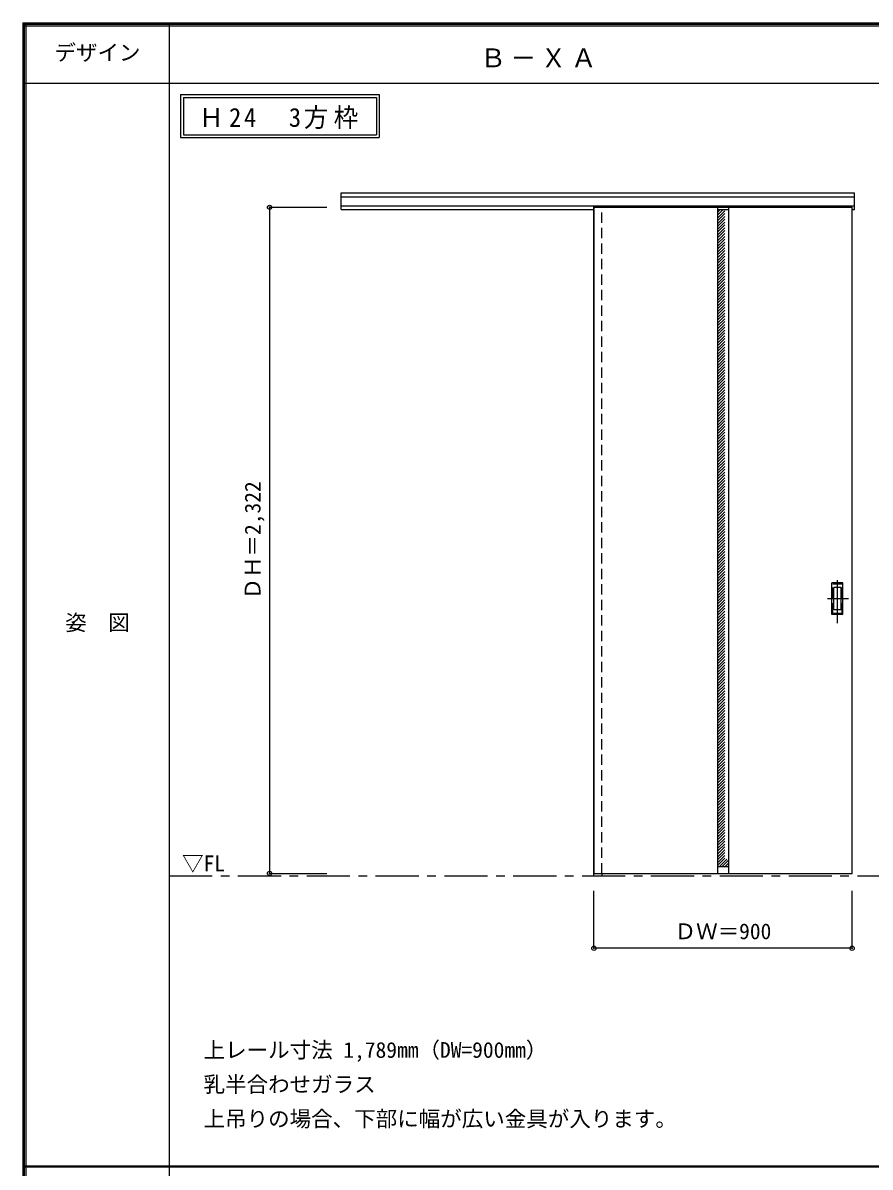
# Model space of a CAD drawing. Units: millimetres, scale not verified. Extents: x -6000 to 5700, y -4307 to 4260.
# Drawn here: x -6000 to -3046, y 186 to 4175 of the extents above; entities that cross this region are included whole.
import ezdxf
from ezdxf.enums import TextEntityAlignment as Align

# ---------------------------------------------------------------- set-up
doc = ezdxf.new("R2010")
doc.units = ezdxf.units.MM
doc.header["$LTSCALE"] = 30
doc.header["$PDMODE"] = 32
doc.header["$PDSIZE"] = 15
doc.linetypes.add('CHAIN1', pattern=[8, 5, -1, 1, -1])
doc.linetypes.add('DASHED1', pattern=[1.8, 1.2, -0.6])
for name, color, linetype in [('0-0_補助線', 7, 'CHAIN1'), ('0-2_扉', 3, 'Continuous'), ('0-3_仕上げ', 7, 'Continuous'), ('0-4_枠', 3, 'Continuous'), ('0-6_引手', 7, 'Continuous'), ('0-A_文字', 7, 'Continuous'), ('0-B_寸法', 7, 'Continuous'), ('0-C_ハッチ', 4, 'DASHED1'), ('F-1_枠', 6, 'Continuous'), ('F-A_文字', 7, 'Continuous')]:
    doc.layers.add(name, color=color, linetype=linetype)
doc.styles.add('ＭＳ ゴシック', font='')
doc.styles.get('ＭＳ ゴシック').set_extended_font_data('MS Gothic')

msp = doc.modelspace()

# ---------------------------------------------------------------- linework, layer by layer
at = {"layer": '0-0_補助線'}
msp.add_line((-5490, 1201), (1678, 1201), dxfattribs=at)
at = {"layer": '0-2_扉', "color": 4, "linetype": 'DASHED1'}
msp.add_line((-4009, 3532), (-4009, 3528), dxfattribs=at)
at = {"layer": '0-2_扉'}
msp.add_line((-4009, 3532), (-3109, 3532), dxfattribs=at)
msp.add_lwpolyline([(-4009, 3532), (-4009, 1210), (-3109, 1210), (-3109, 3532)], dxfattribs=at)
at = {"layer": '0-3_仕上げ', "color": 3}
for p, q in [((-3578, 3532), (-3578, 1210)), ((-3540, 3532), (-3540, 1210))]:
    msp.add_line(p, q, dxfattribs=at)
at = {"layer": '0-3_仕上げ'}
for p, q in [((-3578, 3524), (-3540, 3524)), ((-3578, 1234), (-3540, 1234))]:
    msp.add_line(p, q, dxfattribs=at)
at = {"layer": '0-4_枠'}
for p, q in [((-4890, 3582), (-3101, 3582)), ((-4890, 3525), (-4890, 3582)), ((-4890, 3569), (-3101, 3569)), ((-4890, 3537), (-3101, 3537)), ((-4890, 3525), (-4009, 3525)), ((-4010, 3537), (-4010, 1201)), ((-3982, 3532), (-3982, 3537)), ((-4010, 1201), (-3982, 1201)), ((-3982, 1210), (-3982, 1201))]:
    msp.add_line(p, q, dxfattribs=at)
at = {"layer": '0-4_枠', "color": 4, "linetype": 'DASHED1'}
msp.add_line((-3982, 1210), (-3982, 3532), dxfattribs=at)
at = {"layer": '0-4_枠'}
msp.add_lwpolyline([(-3109, 3525), (-3101, 3525), (-3101, 3582)], dxfattribs=at)
at = {"layer": '0-6_引手', "linetype": 'CHAIN1'}
for p, q in [((-3160, 2082.27), (-3160, 2253.12)), ((-3121.93, 2167.5), (-3194.44, 2167.5))]:
    msp.add_line(p, q, dxfattribs=at)
at = {"layer": '0-6_引手'}
for p, q in [((-3141, 2222.5), (-3179, 2222.5)), ((-3179, 2112.5), (-3179, 2222.5)), ((-3147.5, 2206.5), (-3172.5, 2206.5)), ((-3172.5, 2128.5), (-3172.5, 2206.5)), ((-3147.5, 2128.5), (-3147.5, 2206.5)), ((-3141, 2112.5), (-3141, 2222.5)), ((-3147.5, 2128.5), (-3172.5, 2128.5)), ((-3141, 2112.5), (-3179, 2112.5))]:
    msp.add_line(p, q, dxfattribs=at)
at = {"layer": '0-6_引手', "linetype": 'DASHED1'}
for p, q in [((-3176, 2116.5), (-3176, 2218.5)), ((-3144, 2116.5), (-3176, 2116.5))]:
    msp.add_line(p, q, dxfattribs=at)
msp.add_lwpolyline([(-3144, 2116.5), (-3144, 2218.5), (-3176, 2218.5)], dxfattribs=at)
at = {"layer": '0-A_文字'}
for p, q in [((-5450, 3925), (-5450, 3775)), ((-5440, 3915), (-4767.38, 3915)), ((-5440, 3915), (-5440, 3785)), ((-4767.38, 3915), (-4767.38, 3785)), ((-5450, 3775), (-4757.38, 3775)), ((-5440, 3785), (-4767.38, 3785))]:
    msp.add_line(p, q, dxfattribs=at)
msp.add_lwpolyline([(-5450, 3925), (-4757.38, 3925), (-4757.38, 3775)], dxfattribs=at)
at = {"layer": '0-B_寸法', "color": 4}
for p, q in [((-5140, 3532), (-4940, 3532)), ((-4009, 949), (-4009, 1149)), ((-3109, 949), (-3109, 1149)), ((-3109, 949), (-4009, 949))]:
    msp.add_line(p, q, dxfattribs=at)
msp.add_lwpolyline([(-5140, 3532), (-5140, 1210), (-4940, 1210)], dxfattribs=at)
at = {"layer": '0-B_寸法'}
for p in [(-5140, 3532), (-5140, 1210), (-4009, 949), (-3109, 949)]:
    msp.add_point(p, dxfattribs=at)
at = {"layer": '0-C_ハッチ'}
for p, q in [((-3578, 3514.3), (-3568.3, 3524)), ((-3578, 3494.5), (-3548.5, 3524)), ((-3578, 3504.4), (-3558.4, 3524)), ((-3578, 3484.6), (-3540, 3522.6)), ((-3578, 3474.7), (-3540, 3512.7)), ((-3578, 3464.8), (-3540, 3502.8)), ((-3578, 3454.9), (-3540, 3492.9)), ((-3578, 3445), (-3540, 3483)), ((-3578, 3435.1), (-3540, 3473.1)), ((-3578, 3425.2), (-3540, 3463.2)), ((-3578, 3415.3), (-3540, 3453.3)), ((-3578, 3405.41), (-3540, 3443.41)), ((-3578, 3395.51), (-3540, 3433.51)), ((-3578, 3385.61), (-3540, 3423.61)), ((-3578, 3375.71), (-3540, 3413.71)), ((-3578, 3365.81), (-3540, 3403.81)), ((-3578, 3355.91), (-3540, 3393.91)), ((-3578, 3346.01), (-3540, 3384.01)), ((-3578, 3336.11), (-3540, 3374.11)), ((-3578, 3326.21), (-3540, 3364.21)), ((-3578, 3316.31), (-3540, 3354.31)), ((-3578, 3306.41), (-3540, 3344.41)), ((-3578, 3296.51), (-3540, 3334.51)), ((-3578, 3286.61), (-3540, 3324.61)), ((-3578, 3276.71), (-3540, 3314.71)), ((-3578, 3266.81), (-3540, 3304.81)), ((-3578, 3256.91), (-3540, 3294.91)), ((-3578, 3247.01), (-3540, 3285.01)), ((-3578, 3237.11), (-3540, 3275.11)), ((-3578, 3227.21), (-3540, 3265.21)), ((-3578, 3217.31), (-3540, 3255.31)), ((-3578, 3207.42), (-3540, 3245.42)), ((-3578, 3197.52), (-3540, 3235.52)), ((-3578, 3187.62), (-3540, 3225.62)), ((-3578, 3177.72), (-3540, 3215.72)), ((-3578, 3167.82), (-3540, 3205.82)), ((-3578, 3157.92), (-3540, 3195.92)), ((-3578, 3148.02), (-3540, 3186.02)), ((-3578, 3138.12), (-3540, 3176.12)), ((-3578, 3128.22), (-3540, 3166.22)), ((-3578, 3118.32), (-3540, 3156.32)), ((-3578, 3108.42), (-3540, 3146.42)), ((-3578, 3098.52), (-3540, 3136.52)), ((-3578, 3088.62), (-3540, 3126.62)), ((-3578, 3078.72), (-3540, 3116.72)), ((-3578, 3068.82), (-3540, 3106.82)), ((-3578, 3058.92), (-3540, 3096.92)), ((-3578, 3049.02), (-3540, 3087.02)), ((-3578, 3039.12), (-3540, 3077.12)), ((-3578, 3029.22), (-3540, 3067.22)), ((-3578, 3019.32), (-3540, 3057.32)), ((-3578, 3009.43), (-3540, 3047.43)), ((-3578, 2999.53), (-3540, 3037.53)), ((-3578, 2989.63), (-3540, 3027.63)), ((-3578, 2979.73), (-3540, 3017.73)), ((-3578, 2969.83), (-3540, 3007.83)), ((-3578, 2959.93), (-3540, 2997.93)), ((-3578, 2950.03), (-3540, 2988.03)), ((-3578, 2940.13), (-3540, 2978.13)), ((-3578, 2930.23), (-3540, 2968.23)), ((-3578, 2920.33), (-3540, 2958.33)), ((-3578, 2910.43), (-3540, 2948.43)), ((-3578, 2900.53), (-3540, 2938.53)), ((-3578, 2890.63), (-3540, 2928.63)), ((-3578, 2880.73), (-3540, 2918.73)), ((-3578, 2870.83), (-3540, 2908.83)), ((-3578, 2860.93), (-3540, 2898.93)), ((-3578, 2851.03), (-3540, 2889.03)), ((-3578, 2841.13), (-3540, 2879.13)), ((-3578, 2831.23), (-3540, 2869.23)), ((-3578, 2821.33), (-3540, 2859.33)), ((-3578, 2811.44), (-3540, 2849.44)), ((-3578, 2801.54), (-3540, 2839.54)), ((-3578, 2791.64), (-3540, 2829.64)), ((-3578, 2781.74), (-3540, 2819.74)), ((-3578, 2771.84), (-3540, 2809.84)), ((-3578, 2761.94), (-3540, 2799.94)), ((-3578, 2752.04), (-3540, 2790.04)), ((-3578, 2742.14), (-3540, 2780.14)), ((-3578, 2732.24), (-3540, 2770.24)), ((-3578, 2722.34), (-3540, 2760.34)), ((-3578, 2712.44), (-3540, 2750.44)), ((-3578, 2702.54), (-3540, 2740.54)), ((-3578, 2692.64), (-3540, 2730.64)), ((-3578, 2682.74), (-3540, 2720.74)), ((-3578, 2672.84), (-3540, 2710.84)), ((-3578, 2662.94), (-3540, 2700.94)), ((-3578, 2653.04), (-3540, 2691.04)), ((-3578, 2643.14), (-3540, 2681.14)), ((-3578, 2633.24), (-3540, 2671.24)), ((-3578, 2623.34), (-3540, 2661.34)), ((-3578, 2613.45), (-3540, 2651.45)), ((-3578, 2603.55), (-3540, 2641.55)), ((-3578, 2593.65), (-3540, 2631.65)), ((-3578, 2583.75), (-3540, 2621.75)), ((-3578, 2573.85), (-3540, 2611.85)), ((-3578, 2563.95), (-3540, 2601.95)), ((-3578, 2554.05), (-3540, 2592.05)), ((-3578, 2544.15), (-3540, 2582.15)), ((-3578, 2534.25), (-3540, 2572.25)), ((-3578, 2524.35), (-3540, 2562.35)), ((-3578, 2514.45), (-3540, 2552.45)), ((-3578, 2504.55), (-3540, 2542.55)), ((-3578, 2494.65), (-3540, 2532.65)), ((-3578, 2484.75), (-3540, 2522.75)), ((-3578, 2474.85), (-3540, 2512.85)), ((-3578, 2464.95), (-3540, 2502.95)), ((-3578, 2455.05), (-3540, 2493.05)), ((-3578, 2445.15), (-3540, 2483.15)), ((-3578, 2435.25), (-3540, 2473.25)), ((-3578, 2425.36), (-3540, 2463.36)), ((-3578, 2415.46), (-3540, 2453.46)), ((-3578, 2405.56), (-3540, 2443.56)), ((-3578, 2395.66), (-3540, 2433.66)), ((-3578, 2385.76), (-3540, 2423.76)), ((-3578, 2375.86), (-3540, 2413.86)), ((-3578, 2365.96), (-3540, 2403.96)), ((-3578, 2356.06), (-3540, 2394.06)), ((-3578, 2346.16), (-3540, 2384.16)), ((-3578, 2336.26), (-3540, 2374.26)), ((-3578, 2326.36), (-3540, 2364.36)), ((-3578, 2316.46), (-3540, 2354.46)), ((-3578, 2306.56), (-3540, 2344.56)), ((-3578, 2296.66), (-3540, 2334.66)), ((-3578, 2286.76), (-3540, 2324.76)), ((-3578, 2276.86), (-3540, 2314.86)), ((-3578, 2266.96), (-3540, 2304.96)), ((-3578, 2257.06), (-3540, 2295.06)), ((-3578, 2247.16), (-3540, 2285.16)), ((-3578, 2237.26), (-3540, 2275.26)), ((-3578, 2227.37), (-3540, 2265.37)), ((-3578, 2217.47), (-3540, 2255.47)), ((-3578, 2207.57), (-3540, 2245.57)), ((-3578, 2197.67), (-3540, 2235.67)), ((-3578, 2187.77), (-3540, 2225.77)), ((-3578, 2177.87), (-3540, 2215.87)), ((-3578, 2167.97), (-3540, 2205.97)), ((-3578, 2158.07), (-3540, 2196.07)), ((-3578, 2148.17), (-3540, 2186.17)), ((-3578, 2138.27), (-3540, 2176.27)), ((-3578, 2128.37), (-3540, 2166.37)), ((-3578, 2118.47), (-3540, 2156.47)), ((-3578, 2108.57), (-3540, 2146.57)), ((-3578, 2098.67), (-3540, 2136.67)), ((-3578, 2088.77), (-3540, 2126.77)), ((-3578, 2078.87), (-3540, 2116.87)), ((-3578, 2068.97), (-3540, 2106.97)), ((-3578, 2059.07), (-3540, 2097.07)), ((-3578, 2049.17), (-3540, 2087.17)), ((-3578, 2039.27), (-3540, 2077.27)), ((-3578, 2029.38), (-3540, 2067.38)), ((-3578, 2019.48), (-3540, 2057.48)), ((-3578, 2009.58), (-3540, 2047.58)), ((-3578, 1999.68), (-3540, 2037.68)), ((-3578, 1989.78), (-3540, 2027.78)), ((-3578, 1979.88), (-3540, 2017.88)), ((-3578, 1969.98), (-3540, 2007.98)), ((-3578, 1960.08), (-3540, 1998.08)), ((-3578, 1950.18), (-3540, 1988.18)), ((-3578, 1940.28), (-3540, 1978.28)), ((-3578, 1930.38), (-3540, 1968.38)), ((-3578, 1920.48), (-3540, 1958.48)), ((-3578, 1910.58), (-3540, 1948.58)), ((-3578, 1900.68), (-3540, 1938.68)), ((-3578, 1890.78), (-3540, 1928.78)), ((-3578, 1880.88), (-3540, 1918.88)), ((-3578, 1870.98), (-3540, 1908.98)), ((-3578, 1861.08), (-3540, 1899.08)), ((-3578, 1851.18), (-3540, 1889.18)), ((-3578, 1841.28), (-3540, 1879.28)), ((-3578, 1831.39), (-3540, 1869.39)), ((-3578, 1821.49), (-3540, 1859.49)), ((-3578, 1811.59), (-3540, 1849.59)), ((-3578, 1801.69), (-3540, 1839.69)), ((-3578, 1791.79), (-3540, 1829.79)), ((-3578, 1781.89), (-3540, 1819.89)), ((-3578, 1771.99), (-3540, 1809.99)), ((-3578, 1762.09), (-3540, 1800.09)), ((-3578, 1752.19), (-3540, 1790.19)), ((-3578, 1742.29), (-3540, 1780.29)), ((-3578, 1732.39), (-3540, 1770.39)), ((-3578, 1722.49), (-3540, 1760.49)), ((-3578, 1712.59), (-3540, 1750.59)), ((-3578, 1702.69), (-3540, 1740.69)), ((-3578, 1692.79), (-3540, 1730.79)), ((-3578, 1682.89), (-3540, 1720.89)), ((-3578, 1672.99), (-3540, 1710.99)), ((-3578, 1663.09), (-3540, 1701.09)), ((-3578, 1653.19), (-3540, 1691.19)), ((-3578, 1643.29), (-3540, 1681.29)), ((-3578, 1633.4), (-3540, 1671.4)), ((-3578, 1623.5), (-3540, 1661.5)), ((-3578, 1613.6), (-3540, 1651.6)), ((-3578, 1603.7), (-3540, 1641.7)), ((-3578, 1593.8), (-3540, 1631.8)), ((-3578, 1583.9), (-3540, 1621.9)), ((-3578, 1574), (-3540, 1612)), ((-3578, 1564.1), (-3540, 1602.1)), ((-3578, 1554.2), (-3540, 1592.2)), ((-3578, 1544.3), (-3540, 1582.3)), ((-3578, 1534.4), (-3540, 1572.4)), ((-3578, 1524.5), (-3540, 1562.5)), ((-3578, 1514.6), (-3540, 1552.6)), ((-3578, 1504.7), (-3540, 1542.7)), ((-3578, 1494.8), (-3540, 1532.8)), ((-3578, 1484.9), (-3540, 1522.9)), ((-3578, 1475), (-3540, 1513)), ((-3578, 1465.1), (-3540, 1503.1)), ((-3578, 1455.2), (-3540, 1493.2)), ((-3578, 1445.31), (-3540, 1483.31)), ((-3578, 1435.41), (-3540, 1473.41)), ((-3578, 1425.51), (-3540, 1463.51)), ((-3578, 1415.61), (-3540, 1453.61)), ((-3578, 1405.71), (-3540, 1443.71)), ((-3578, 1395.81), (-3540, 1433.81)), ((-3578, 1385.91), (-3540, 1423.91)), ((-3578, 1376.01), (-3540, 1414.01)), ((-3578, 1366.11), (-3540, 1404.11)), ((-3578, 1356.21), (-3540, 1394.21)), ((-3578, 1346.31), (-3540, 1384.31)), ((-3578, 1336.41), (-3540, 1374.41)), ((-3578, 1326.51), (-3540, 1364.51)), ((-3578, 1316.61), (-3540, 1354.61)), ((-3578, 1306.71), (-3540, 1344.71)), ((-3578, 1296.81), (-3540, 1334.81)), ((-3578, 1286.91), (-3540, 1324.91)), ((-3578, 1277.01), (-3540, 1315.01)), ((-3578, 1267.11), (-3540, 1305.11)), ((-3578, 1257.21), (-3540, 1295.21)), ((-3578, 1247.32), (-3540, 1285.32)), ((-3578, 1237.42), (-3540, 1275.42)), ((-3571.52, 1234), (-3540, 1265.52)), ((-3561.62, 1234), (-3540, 1255.62)), ((-3551.72, 1234), (-3540, 1245.72)), ((-3541.82, 1234), (-3540, 1235.82))]:
    msp.add_line(p, q, dxfattribs=at)
at = {"layer": 'F-1_枠'}
for p, q in [((-6000, 4175), (5700, 4175)), ((-6000, 4175), (-6000, -4205)), ((-6000, 4170), (5700, 4170)), ((-6000, 4165), (5700, 4165)), ((-5995, 4175), (-5995, -4205)), ((-5990, 4175), (-5990, -4205)), ((-5490, 4175), (-5490, -3790)), ((-6000, 3965), (5700, 3965)), ((-6000, 190.5), (5700, 190.5)), ((-6000, 187.5), (5700, 187.5))]:
    msp.add_line(p, q, dxfattribs=at)

# ---------------------------------------------------------------- texts
at = {"layer": '0-A_文字', "style": 'ＭＳ ゴシック'}
for s, p in [('▽FL', (-5445, 1201)), ('上レール寸法 1,789mm（DW=900mm）', (-5370, 550.5)), ('乳半合わせガラス', (-5370, 430.5)), ('上吊りの場合、下部に幅が広い金具が入ります。', (-5370, 310.5))]:
    msp.add_text(s, height=54.99, dxfattribs=at).set_placement(p, align=Align.BOTTOM_LEFT)
at = {"layer": '0-A_文字', "char_height": 65.98, "attachment_point": 7, "style": 'ＭＳ ゴシック'}
for s, insert in [('\\T1.17;Ｂ－ＸＡ', (-4405.5, 4020)), ('\\T1.22;\\W0.95;Ｈ24\u30003方枠', (-5385.34, 3805))]:
    msp.add_mtext(s, dxfattribs=dict(at, insert=insert))
at = {"layer": '0-B_寸法', "style": 'ＭＳ ゴシック'}
msp.add_text('ＤＨ＝2,322', height=54.99, rotation=90, dxfattribs=at).set_placement((-5155, 2164.75), align=Align.BOTTOM_LEFT)
msp.add_text('ＤＷ＝900', height=54.99, dxfattribs=at).set_placement((-3727.75, 964), align=Align.BOTTOM_LEFT)
at = {"layer": 'F-A_文字', "style": 'ＭＳ ゴシック'}
for s, p in [('デザイン', (-5890, 4027.5)), ('姿\u3000図', (-5852.5, 2040.25))]:
    msp.add_text(s, height=54.99, dxfattribs=at).set_placement(p, align=Align.BOTTOM_LEFT)

doc.saveas('drawing.dxf')
